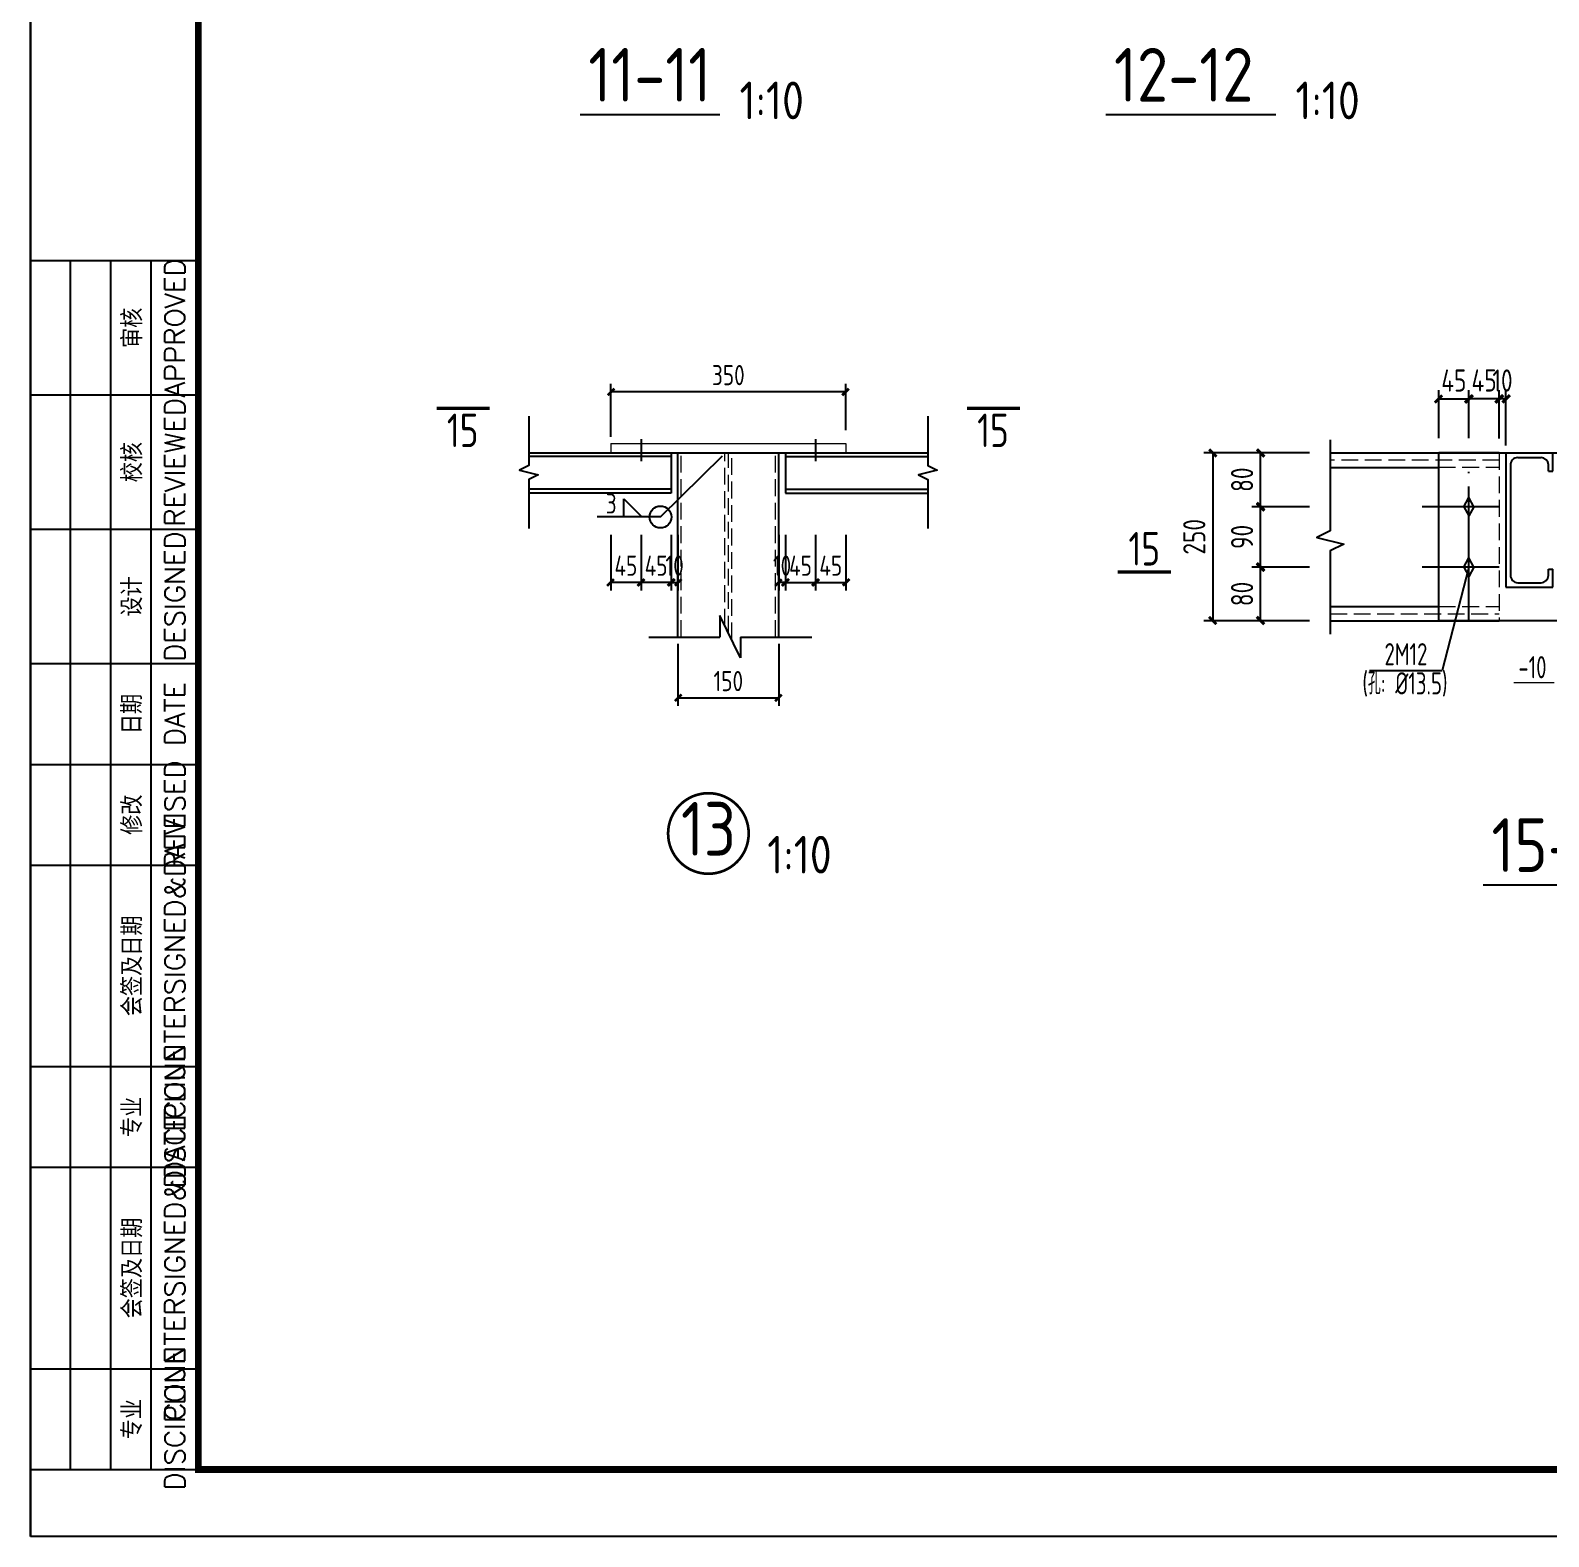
# Model space of a CAD drawing. Header units: millimetres. Extents: x 865974 to 875117, y 41124 to 44891.
# Drawn here: x 869770 to 869996.1, y 41123.6 to 41347.9 of the extents above; entities that cross this region are included whole.
import ezdxf
from ezdxf.enums import TextEntityAlignment as Align

# ---------------------------------------------------------------- set-up
doc = ezdxf.new("R2010")
doc.units = ezdxf.units.MM
doc.header["$LTSCALE"] = 1000
doc.header["$MEASUREMENT"] = 0
doc.linetypes.add('DASH', pattern=[0.35, 0.25, -0.1])
doc.linetypes.add('DOTE', pattern=[2.42, 2, -0.2, 0.02, -0.2])
for name, color, linetype, lineweight in [('1', 4, 'Continuous', 70), ('D3', 62, 'Continuous', 9), ('LZ', 64, 'Continuous', 9), ('数字', 3, 'Continuous', 9)]:
    doc.layers.add(name, color=color, linetype=linetype, lineweight=lineweight)
for name, color, linetype in [('AXIS', 3, 'Continuous'), ('D1', 112, 'Continuous'), ('D2', 6, 'Continuous'), ('DIM', 7, 'Continuous'), ('DOTE', 1, 'DOTE'), ('M_Thin', 7, 'Continuous'), ('PUB_DIM', 3, 'Continuous'), ('文字', 7, 'Continuous'), ('标注', 7, 'Continuous'), ('桩', 6, 'Continuous')]:
    doc.layers.add(name, color=color, linetype=linetype)
doc.styles.add('ECEC_TK', font='txt_l.shx', dxfattribs={"bigfont": 'hztxt_l.shx'})
doc.styles.add('GBHZ', font='gbenor.shx', dxfattribs={"width": 0.9, "bigfont": 'gbcbig.shx'})
doc.dimstyles.new('Y10', dxfattribs={"dimscale": 0, "dimtxt": 3, "dimasz": 0.01, "dimexe": 1.2, "dimexo": 1, "dimgap": 1, "dimtad": 1, "dimdec": 0, "dimlfac": 10, "dimzin": 0, "dimdsep": 46, "dimtxsty": 'GBHZ', "dimblk1": 'DX', "dimblk2": 'DX', "dimsah": 1, "dimcen": 0.09, "dimdle": 1, "dimadec": 0, "dimazin": 0, "dimtfac": 1, "dimtdec": 0, "dimtix": 1, "dimtmove": 2, "dimatfit": 3, "dimldrblk": 'DX', "dimfxl": 0, "dimtolj": 1, "dimtzin": 0, "dimarcsym": 0})
doc.dimstyles.new('Y10(110)', dxfattribs={"dimscale": 1.1, "dimtxt": 3, "dimasz": 0.01, "dimexe": 1.2, "dimexo": 1, "dimgap": 1, "dimtad": 1, "dimdec": 0, "dimlfac": 10, "dimzin": 0, "dimdsep": 46, "dimtxsty": 'GBHZ', "dimblk1": 'DX', "dimblk2": 'DX', "dimsah": 1, "dimcen": 0.09, "dimdle": 1, "dimadec": 0, "dimazin": 0, "dimtfac": 1, "dimtdec": 0, "dimtix": 1, "dimtmove": 2, "dimatfit": 3, "dimldrblk": 'DX', "dimfxl": 0, "dimtolj": 1, "dimtzin": 0, "dimarcsym": 0})

# ---------------------------------------------------------------- blocks, each defined once
blk = doc.blocks.new('DX')
at = {"color": 0, "linetype": 'ByBlock', "const_width": 40}
blk.add_lwpolyline([(-54, -51), (46, 49)], dxfattribs=at)
blk = doc.blocks.new('*D573')
at = {"layer": 'Defpoints', "color": 0, "linetype": 'ByBlock', "transparency": 16777216}
for p in [(869882.41, 41273.78), (869886.91, 41273.78), (869886.91, 41265.69)]:
    blk.add_point(p, dxfattribs=at)
at = {"layer": 'DIM', "color": 0, "linetype": 'ByBlock', "lineweight": -2, "transparency": 16777216}
for p, q in [((869882.41, 41272.78), (869882.41, 41264.49)), ((869886.91, 41272.78), (869886.91, 41264.49)), ((869882.4, 41265.69), (869882.39, 41265.69)), ((869882.41, 41265.69), (869886.91, 41265.69)), ((869886.92, 41265.69), (869886.93, 41265.69))]:
    blk.add_line(p, q, dxfattribs=at)
at = {"layer": 'DIM', "color": 0, "linetype": 'ByBlock', "lineweight": -2, "transparency": 16777216, "xscale": 0.01, "yscale": 0.01, "zscale": 0.01}
blk.add_blockref('DX', (869882.41, 41265.69), dxfattribs=at)
at = {"layer": 'DIM', "color": 0, "linetype": 'ByBlock', "lineweight": -2, "transparency": 16777216, "xscale": 0.01, "yscale": 0.01, "zscale": 0.01, "rotation": 180}
blk.add_blockref('DX', (869886.91, 41265.69), dxfattribs=at)
at = {"layer": 'DIM', "color": 0, "linetype": 'ByBlock', "transparency": 16777216, "insert": (869884.66, 41268.19), "char_height": 3, "attachment_point": 5, "style": 'GBHZ'}
blk.add_mtext('\\A1;45', dxfattribs=at)
blk = doc.blocks.new('*D574')
at = {"layer": 'Defpoints', "color": 0, "linetype": 'ByBlock', "transparency": 16777216}
for p in [(869886.91, 41273.78), (869891.41, 41273.78), (869891.41, 41265.69)]:
    blk.add_point(p, dxfattribs=at)
at = {"layer": 'DIM', "color": 0, "linetype": 'ByBlock', "lineweight": -2, "transparency": 16777216}
for p, q in [((869886.91, 41272.78), (869886.91, 41264.49)), ((869891.41, 41272.78), (869891.41, 41264.49)), ((869886.9, 41265.69), (869886.89, 41265.69)), ((869886.91, 41265.69), (869891.41, 41265.69)), ((869891.42, 41265.69), (869891.43, 41265.69))]:
    blk.add_line(p, q, dxfattribs=at)
at = {"layer": 'DIM', "color": 0, "linetype": 'ByBlock', "lineweight": -2, "transparency": 16777216, "xscale": 0.01, "yscale": 0.01, "zscale": 0.01}
blk.add_blockref('DX', (869886.91, 41265.69), dxfattribs=at)
at = {"layer": 'DIM', "color": 0, "linetype": 'ByBlock', "lineweight": -2, "transparency": 16777216, "xscale": 0.01, "yscale": 0.01, "zscale": 0.01, "rotation": 180}
blk.add_blockref('DX', (869891.41, 41265.69), dxfattribs=at)
at = {"layer": 'DIM', "color": 0, "linetype": 'ByBlock', "transparency": 16777216, "insert": (869889.16, 41268.19), "char_height": 3, "attachment_point": 5, "style": 'GBHZ'}
blk.add_mtext('\\A1;45', dxfattribs=at)
blk = doc.blocks.new('*D575')
at = {"layer": 'Defpoints', "color": 0, "linetype": 'ByBlock', "transparency": 16777216}
for p in [(869881.41, 41273.78), (869882.41, 41273.78), (869881.41, 41265.69)]:
    blk.add_point(p, dxfattribs=at)
at = {"layer": 'DIM', "color": 0, "linetype": 'ByBlock', "lineweight": -2, "transparency": 16777216}
for p, q in [((869881.41, 41272.78), (869881.41, 41264.49)), ((869882.41, 41272.78), (869882.41, 41264.49)), ((869881.4, 41265.69), (869881.39, 41265.69)), ((869882.41, 41265.69), (869881.41, 41265.69)), ((869882.42, 41265.69), (869882.43, 41265.69))]:
    blk.add_line(p, q, dxfattribs=at)
at = {"layer": 'DIM', "color": 0, "linetype": 'ByBlock', "lineweight": -2, "transparency": 16777216, "xscale": 0.01, "yscale": 0.01, "zscale": 0.01}
blk.add_blockref('DX', (869881.41, 41265.69), dxfattribs=at)
at = {"layer": 'DIM', "color": 0, "linetype": 'ByBlock', "lineweight": -2, "transparency": 16777216, "xscale": 0.01, "yscale": 0.01, "zscale": 0.01, "rotation": 180}
blk.add_blockref('DX', (869882.41, 41265.69), dxfattribs=at)
at = {"layer": 'DIM', "color": 0, "linetype": 'ByBlock', "transparency": 16777216, "insert": (869881.91, 41268.19), "char_height": 3, "attachment_point": 5, "style": 'GBHZ'}
blk.add_mtext('\\A1;10', dxfattribs=at)
blk = doc.blocks.new('*D576')
at = {"layer": 'Defpoints', "color": 0, "linetype": 'ByBlock', "transparency": 16777216}
for p in [(869856.41, 41294.06), (869891.41, 41287.37), (869856.41, 41286.36)]:
    blk.add_point(p, dxfattribs=at)
at = {"layer": 'DIM', "color": 0, "linetype": 'ByBlock', "lineweight": -2, "transparency": 16777216}
for p, q in [((869856.41, 41287.36), (869856.41, 41295.26)), ((869891.4, 41294.06), (869856.42, 41294.06)), ((869891.41, 41288.37), (869891.41, 41295.26))]:
    blk.add_line(p, q, dxfattribs=at)
at = {"layer": 'DIM', "color": 0, "linetype": 'ByBlock', "lineweight": -2, "transparency": 16777216, "xscale": 0.01, "yscale": 0.01, "zscale": 0.01, "rotation": 180}
blk.add_blockref('DX', (869856.41, 41294.06), dxfattribs=at)
at = {"layer": 'DIM', "color": 0, "linetype": 'ByBlock', "lineweight": -2, "transparency": 16777216, "xscale": 0.01, "yscale": 0.01, "zscale": 0.01}
blk.add_blockref('DX', (869891.41, 41294.06), dxfattribs=at)
at = {"layer": 'DIM', "color": 0, "linetype": 'ByBlock', "transparency": 16777216, "insert": (869873.91, 41296.56), "char_height": 3, "attachment_point": 5, "style": 'GBHZ'}
blk.add_mtext('\\A1;350', dxfattribs=at)
blk = doc.blocks.new('*D577')
at = {"layer": 'Defpoints', "color": 0, "linetype": 'ByBlock', "transparency": 16777216}
for p in [(869866.41, 41257.55), (869881.41, 41257.55), (869881.41, 41248.5)]:
    blk.add_point(p, dxfattribs=at)
at = {"layer": 'DIM', "color": 0, "linetype": 'ByBlock', "lineweight": -2, "transparency": 16777216}
for p, q in [((869866.41, 41256.55), (869866.41, 41247.3)), ((869881.41, 41256.55), (869881.41, 41247.3)), ((869866.42, 41248.5), (869881.4, 41248.5))]:
    blk.add_line(p, q, dxfattribs=at)
at = {"layer": 'DIM', "color": 0, "linetype": 'ByBlock', "lineweight": -2, "transparency": 16777216, "xscale": 0.01, "yscale": 0.01, "zscale": 0.01, "rotation": 180}
blk.add_blockref('DX', (869866.41, 41248.5), dxfattribs=at)
at = {"layer": 'DIM', "color": 0, "linetype": 'ByBlock', "lineweight": -2, "transparency": 16777216, "xscale": 0.01, "yscale": 0.01, "zscale": 0.01}
blk.add_blockref('DX', (869881.41, 41248.5), dxfattribs=at)
at = {"layer": 'DIM', "color": 0, "linetype": 'ByBlock', "transparency": 16777216, "insert": (869873.91, 41251), "char_height": 3, "attachment_point": 5, "style": 'GBHZ'}
blk.add_mtext('\\A1;150', dxfattribs=at)
blk = doc.blocks.new('*D578')
at = {"layer": 'Defpoints', "color": 0, "linetype": 'ByBlock', "transparency": 16777216}
for p in [(869860.91, 41273.78), (869865.41, 41273.78), (869860.91, 41265.69)]:
    blk.add_point(p, dxfattribs=at)
at = {"layer": 'DIM', "color": 0, "linetype": 'ByBlock', "lineweight": -2, "transparency": 16777216}
for p, q in [((869860.91, 41272.78), (869860.91, 41264.49)), ((869865.41, 41272.78), (869865.41, 41264.49)), ((869860.9, 41265.69), (869860.89, 41265.69)), ((869865.41, 41265.69), (869860.91, 41265.69)), ((869865.42, 41265.69), (869865.43, 41265.69))]:
    blk.add_line(p, q, dxfattribs=at)
at = {"layer": 'DIM', "color": 0, "linetype": 'ByBlock', "lineweight": -2, "transparency": 16777216, "xscale": 0.01, "yscale": 0.01, "zscale": 0.01}
blk.add_blockref('DX', (869860.91, 41265.69), dxfattribs=at)
at = {"layer": 'DIM', "color": 0, "linetype": 'ByBlock', "lineweight": -2, "transparency": 16777216, "xscale": 0.01, "yscale": 0.01, "zscale": 0.01, "rotation": 180}
blk.add_blockref('DX', (869865.41, 41265.69), dxfattribs=at)
at = {"layer": 'DIM', "color": 0, "linetype": 'ByBlock', "transparency": 16777216, "insert": (869863.16, 41268.19), "char_height": 3, "attachment_point": 5, "style": 'GBHZ'}
blk.add_mtext('\\A1;45', dxfattribs=at)
blk = doc.blocks.new('*D579')
at = {"layer": 'Defpoints', "color": 0, "linetype": 'ByBlock', "transparency": 16777216}
for p in [(869856.41, 41273.78), (869860.91, 41273.78), (869856.41, 41265.69)]:
    blk.add_point(p, dxfattribs=at)
at = {"layer": 'DIM', "color": 0, "linetype": 'ByBlock', "lineweight": -2, "transparency": 16777216}
for p, q in [((869856.41, 41272.78), (869856.41, 41264.49)), ((869860.91, 41272.78), (869860.91, 41264.49)), ((869856.4, 41265.69), (869856.39, 41265.69)), ((869860.91, 41265.69), (869856.41, 41265.69)), ((869860.92, 41265.69), (869860.93, 41265.69))]:
    blk.add_line(p, q, dxfattribs=at)
at = {"layer": 'DIM', "color": 0, "linetype": 'ByBlock', "lineweight": -2, "transparency": 16777216, "xscale": 0.01, "yscale": 0.01, "zscale": 0.01}
blk.add_blockref('DX', (869856.41, 41265.69), dxfattribs=at)
at = {"layer": 'DIM', "color": 0, "linetype": 'ByBlock', "lineweight": -2, "transparency": 16777216, "xscale": 0.01, "yscale": 0.01, "zscale": 0.01, "rotation": 180}
blk.add_blockref('DX', (869860.91, 41265.69), dxfattribs=at)
at = {"layer": 'DIM', "color": 0, "linetype": 'ByBlock', "transparency": 16777216, "insert": (869858.66, 41268.19), "char_height": 3, "attachment_point": 5, "style": 'GBHZ'}
blk.add_mtext('\\A1;45', dxfattribs=at)
blk = doc.blocks.new('*D580')
at = {"layer": 'Defpoints', "color": 0, "linetype": 'ByBlock', "transparency": 16777216}
for p in [(869865.41, 41273.78), (869866.41, 41273.78), (869866.41, 41265.69)]:
    blk.add_point(p, dxfattribs=at)
at = {"layer": 'DIM', "color": 0, "linetype": 'ByBlock', "lineweight": -2, "transparency": 16777216}
for p, q in [((869865.41, 41272.78), (869865.41, 41264.49)), ((869866.41, 41272.78), (869866.41, 41264.49)), ((869865.4, 41265.69), (869865.39, 41265.69)), ((869865.41, 41265.69), (869866.41, 41265.69)), ((869866.42, 41265.69), (869866.43, 41265.69))]:
    blk.add_line(p, q, dxfattribs=at)
at = {"layer": 'DIM', "color": 0, "linetype": 'ByBlock', "lineweight": -2, "transparency": 16777216, "xscale": 0.01, "yscale": 0.01, "zscale": 0.01}
blk.add_blockref('DX', (869865.41, 41265.69), dxfattribs=at)
at = {"layer": 'DIM', "color": 0, "linetype": 'ByBlock', "lineweight": -2, "transparency": 16777216, "xscale": 0.01, "yscale": 0.01, "zscale": 0.01, "rotation": 180}
blk.add_blockref('DX', (869866.41, 41265.69), dxfattribs=at)
at = {"layer": 'DIM', "color": 0, "linetype": 'ByBlock', "transparency": 16777216, "insert": (869865.91, 41268.19), "char_height": 3, "attachment_point": 5, "style": 'GBHZ'}
blk.add_mtext('\\A1;10', dxfattribs=at)
blk = doc.blocks.new('*D581')
at = {"layer": 'Defpoints', "color": 0, "linetype": 'ByBlock', "transparency": 16777216}
for p in [(869961.54, 41285.01), (869946.04, 41259.97), (869961.54, 41259.97)]:
    blk.add_point(p, dxfattribs=at)
at = {"layer": 'DIM', "color": 0, "linetype": 'ByBlock', "lineweight": -2, "transparency": 16777216}
for p, q in [((869960.44, 41285.01), (869944.72, 41285.01)), ((869946.04, 41285), (869946.04, 41259.98)), ((869960.44, 41259.97), (869944.72, 41259.97))]:
    blk.add_line(p, q, dxfattribs=at)
at = {"layer": 'DIM', "color": 0, "linetype": 'ByBlock', "lineweight": -2, "transparency": 16777216, "xscale": 0.011, "yscale": 0.011, "zscale": 0.011}
for p, rotation in [((869946.04, 41285.01), 90), ((869946.04, 41259.97), 270)]:
    blk.add_blockref('DX', p, dxfattribs=dict(at, rotation=rotation))
at = {"layer": 'DIM', "color": 0, "linetype": 'ByBlock', "transparency": 16777216, "insert": (869943.29, 41272.49), "char_height": 3.3, "attachment_point": 5, "rotation": 90, "style": 'GBHZ'}
blk.add_mtext('\\A1;250', dxfattribs=at)
blk = doc.blocks.new('*D582')
at = {"layer": 'Defpoints', "color": 0, "linetype": 'ByBlock', "transparency": 16777216}
for p in [(869984.19, 41293.01), (869979.69, 41286.06), (869984.19, 41286.06)]:
    blk.add_point(p, dxfattribs=at)
at = {"layer": 'DIM', "color": 0, "linetype": 'ByBlock', "lineweight": -2, "transparency": 16777216}
for p, q in [((869979.69, 41287.16), (869979.69, 41294.33)), ((869984.19, 41287.16), (869984.19, 41294.33)), ((869979.68, 41293.01), (869979.67, 41293.01)), ((869979.69, 41293.01), (869984.19, 41293.01)), ((869984.2, 41293.01), (869984.21, 41293.01))]:
    blk.add_line(p, q, dxfattribs=at)
at = {"layer": 'DIM', "color": 0, "linetype": 'ByBlock', "lineweight": -2, "transparency": 16777216, "xscale": 0.011, "yscale": 0.011, "zscale": 0.011}
blk.add_blockref('DX', (869979.69, 41293.01), dxfattribs=at)
at = {"layer": 'DIM', "color": 0, "linetype": 'ByBlock', "lineweight": -2, "transparency": 16777216, "xscale": 0.011, "yscale": 0.011, "zscale": 0.011, "rotation": 180}
blk.add_blockref('DX', (869984.19, 41293.01), dxfattribs=at)
at = {"layer": 'DIM', "color": 0, "linetype": 'ByBlock', "transparency": 16777216, "insert": (869981.94, 41295.76), "char_height": 3.3, "attachment_point": 5, "style": 'GBHZ'}
blk.add_mtext('\\A1;45', dxfattribs=at)
blk = doc.blocks.new('*D583')
at = {"layer": 'Defpoints', "color": 0, "linetype": 'ByBlock', "transparency": 16777216}
for p in [(869988.69, 41293.01), (869988.69, 41286.01), (869989.69, 41284.97)]:
    blk.add_point(p, dxfattribs=at)
at = {"layer": 'DIM', "color": 0, "linetype": 'ByBlock', "lineweight": -2, "transparency": 16777216}
for p, q in [((869988.69, 41287.11), (869988.69, 41294.33)), ((869989.69, 41286.07), (869989.69, 41294.33)), ((869988.68, 41293.01), (869988.67, 41293.01)), ((869989.69, 41293.01), (869988.69, 41293.01)), ((869989.7, 41293.01), (869989.71, 41293.01))]:
    blk.add_line(p, q, dxfattribs=at)
at = {"layer": 'DIM', "color": 0, "linetype": 'ByBlock', "lineweight": -2, "transparency": 16777216, "xscale": 0.011, "yscale": 0.011, "zscale": 0.011}
blk.add_blockref('DX', (869988.69, 41293.01), dxfattribs=at)
at = {"layer": 'DIM', "color": 0, "linetype": 'ByBlock', "lineweight": -2, "transparency": 16777216, "xscale": 0.011, "yscale": 0.011, "zscale": 0.011, "rotation": 180}
blk.add_blockref('DX', (869989.69, 41293.01), dxfattribs=at)
at = {"layer": 'DIM', "color": 0, "linetype": 'ByBlock', "transparency": 16777216, "insert": (869989.19, 41295.76), "char_height": 3.3, "attachment_point": 5, "style": 'GBHZ'}
blk.add_mtext('\\A1;10', dxfattribs=at)
blk = doc.blocks.new('*D584')
at = {"layer": 'Defpoints', "color": 0, "linetype": 'ByBlock', "transparency": 16777216}
for p in [(869984.19, 41293.02), (869984.19, 41286.08), (869988.69, 41286.01)]:
    blk.add_point(p, dxfattribs=at)
at = {"layer": 'DIM', "color": 0, "linetype": 'ByBlock', "lineweight": -2, "transparency": 16777216}
for p, q in [((869984.19, 41287.18), (869984.19, 41294.34)), ((869988.69, 41287.11), (869988.69, 41294.34)), ((869984.18, 41293.02), (869984.17, 41293.02)), ((869988.69, 41293.02), (869984.19, 41293.02)), ((869988.7, 41293.02), (869988.71, 41293.02))]:
    blk.add_line(p, q, dxfattribs=at)
at = {"layer": 'DIM', "color": 0, "linetype": 'ByBlock', "lineweight": -2, "transparency": 16777216, "xscale": 0.011, "yscale": 0.011, "zscale": 0.011}
blk.add_blockref('DX', (869984.19, 41293.02), dxfattribs=at)
at = {"layer": 'DIM', "color": 0, "linetype": 'ByBlock', "lineweight": -2, "transparency": 16777216, "xscale": 0.011, "yscale": 0.011, "zscale": 0.011, "rotation": 180}
blk.add_blockref('DX', (869988.69, 41293.02), dxfattribs=at)
at = {"layer": 'DIM', "color": 0, "linetype": 'ByBlock', "transparency": 16777216, "insert": (869986.44, 41295.77), "char_height": 3.3, "attachment_point": 5, "style": 'GBHZ'}
blk.add_mtext('\\A1;45', dxfattribs=at)
blk = doc.blocks.new('*D585')
at = {"layer": 'Defpoints', "color": 0, "linetype": 'ByBlock', "transparency": 16777216}
for p in [(869953.16, 41267.96), (869961.54, 41267.96), (869961.54, 41259.97)]:
    blk.add_point(p, dxfattribs=at)
at = {"layer": 'DIM', "color": 0, "linetype": 'ByBlock', "lineweight": -2, "transparency": 16777216}
for p, q in [((869960.44, 41267.96), (869951.84, 41267.96)), ((869953.16, 41259.98), (869953.16, 41267.95)), ((869960.44, 41259.97), (869951.84, 41259.97))]:
    blk.add_line(p, q, dxfattribs=at)
at = {"layer": 'DIM', "color": 0, "linetype": 'ByBlock', "lineweight": -2, "transparency": 16777216, "xscale": 0.011, "yscale": 0.011, "zscale": 0.011}
for p, rotation in [((869953.16, 41267.96), 90), ((869953.16, 41259.97), 270)]:
    blk.add_blockref('DX', p, dxfattribs=dict(at, rotation=rotation))
at = {"layer": 'DIM', "color": 0, "linetype": 'ByBlock', "transparency": 16777216, "insert": (869950.41, 41263.97), "char_height": 3.3, "attachment_point": 5, "rotation": 90, "style": 'GBHZ'}
blk.add_mtext('\\A1;80', dxfattribs=at)
blk = doc.blocks.new('*D586')
at = {"layer": 'Defpoints', "color": 0, "linetype": 'ByBlock', "transparency": 16777216}
for p in [(869953.16, 41276.97), (869961.54, 41276.97), (869961.54, 41267.96)]:
    blk.add_point(p, dxfattribs=at)
at = {"layer": 'DIM', "color": 0, "linetype": 'ByBlock', "lineweight": -2, "transparency": 16777216}
for p, q in [((869960.44, 41276.97), (869951.84, 41276.97)), ((869953.16, 41267.97), (869953.16, 41276.96)), ((869960.44, 41267.96), (869951.84, 41267.96))]:
    blk.add_line(p, q, dxfattribs=at)
at = {"layer": 'DIM', "color": 0, "linetype": 'ByBlock', "lineweight": -2, "transparency": 16777216, "xscale": 0.011, "yscale": 0.011, "zscale": 0.011}
for p, rotation in [((869953.16, 41276.97), 90), ((869953.16, 41267.96), 270)]:
    blk.add_blockref('DX', p, dxfattribs=dict(at, rotation=rotation))
at = {"layer": 'DIM', "color": 0, "linetype": 'ByBlock', "transparency": 16777216, "insert": (869950.41, 41272.47), "char_height": 3.3, "attachment_point": 5, "rotation": 90, "style": 'GBHZ'}
blk.add_mtext('\\A1;90', dxfattribs=at)
blk = doc.blocks.new('*D587')
at = {"layer": 'Defpoints', "color": 0, "linetype": 'ByBlock', "transparency": 16777216}
for p in [(869953.16, 41285.01), (869961.54, 41285.01), (869961.54, 41276.97)]:
    blk.add_point(p, dxfattribs=at)
at = {"layer": 'DIM', "color": 0, "linetype": 'ByBlock', "lineweight": -2, "transparency": 16777216}
for p, q in [((869960.44, 41285.01), (869951.84, 41285.01)), ((869953.16, 41276.98), (869953.16, 41285)), ((869960.44, 41276.97), (869951.84, 41276.97))]:
    blk.add_line(p, q, dxfattribs=at)
at = {"layer": 'DIM', "color": 0, "linetype": 'ByBlock', "lineweight": -2, "transparency": 16777216, "xscale": 0.011, "yscale": 0.011, "zscale": 0.011}
for p, rotation in [((869953.16, 41285.01), 90), ((869953.16, 41276.97), 270)]:
    blk.add_blockref('DX', p, dxfattribs=dict(at, rotation=rotation))
at = {"layer": 'DIM', "color": 0, "linetype": 'ByBlock', "transparency": 16777216, "insert": (869950.41, 41280.99), "char_height": 3.3, "attachment_point": 5, "rotation": 90, "style": 'GBHZ'}
blk.add_mtext('\\A1;80', dxfattribs=at)
blk = doc.blocks.new('fe')
at = {"layer": 'D2'}
for p, q in [((868173.85, 41251.28, 15.4), (868180.85, 41251.28, 15.4)), ((868173.85, 41251.28, 15.4), (868173.85, 41231.28, 15.4)), ((868180.84, 41248.57, 15.4), (868180.85, 41251.28, 15.4)), ((868174.53, 41249.41, 15.4), (868174.53, 41233.04, 15.4)), ((868175.61, 41250.59, 15.4), (868179.09, 41250.6, 15.4)), ((868180.17, 41248.57, 15.4), (868180.17, 41249.51, 15.4)), ((868180.17, 41248.57, 15.4), (868180.84, 41248.57, 15.4)), ((868180.17, 41233.04, 15.4), (868180.18, 41233.98, 15.4)), ((868180.18, 41233.98, 15.4), (868180.85, 41233.98, 15.4)), ((868180.85, 41231.28, 15.4), (868180.85, 41233.98, 15.4)), ((868173.85, 41231.28, 15.4), (868180.85, 41231.28, 15.4)), ((868175.61, 41231.95, 15.4), (868179.09, 41231.96, 15.4))]:
    blk.add_line(p, q, dxfattribs=at)
for centre, start, end in [((868175.61, 41249.51, 15.4), 89.9549, 185.6464), ((868179.09, 41249.52, 15.4), 359.9549, 89.9549), ((868175.61, 41233.04, 15.4), 179.9549, 269.9549), ((868179.09, 41233.04, 15.4), 269.9549, 359.9549)]:
    blk.add_arc(centre, 1.08, start, end, dxfattribs=at)

msp = doc.modelspace()

# ---------------------------------------------------------------- linework, layer by layer
for p, q in [((869769.986, 41123.604), (869769.986, 41717.604)), ((869769.986, 41717.604), (869769.986, 41123.604)), ((869775.986, 41133.604), (869775.986, 41313.604)), ((869781.986, 41133.604), (869781.986, 41313.604)), ((869787.986, 41133.604), (869787.986, 41313.604)), ((869769.986, 41293.604), (869794.986, 41293.604)), ((869769.986, 41273.604), (869794.986, 41273.604)), ((869769.986, 41253.604), (869794.986, 41253.604)), ((869769.986, 41238.604), (869794.986, 41238.604)), ((869769.986, 41223.604), (869794.986, 41223.604)), ((869769.986, 41193.604), (869794.986, 41193.604)), ((869769.986, 41178.604), (869794.986, 41178.604)), ((869769.986, 41148.604), (869794.986, 41148.604)), ((870610.986, 41123.604), (869769.986, 41123.604))]:
    msp.add_line(p, q)
at = {"color": 0, "const_width": 1}
msp.add_lwpolyline([(870600.986, 41133.604), (869794.986, 41133.604), (869794.986, 41707.604), (870600.986, 41707.604)], close=True, dxfattribs=at)
msp.add_lwpolyline([(869769.986, 41313.604), (869769.986, 41133.604), (869794.986, 41133.604), (869794.986, 41313.604)], close=True)
at = {"linetype": 'ByBlock', "ltscale": 0.5, "const_width": 0.4}
msp.add_lwpolyline([(869864.943, 41228.309, 1), (869876.943, 41228.309, 1)], format="xyb", close=True, dxfattribs=at)
at = {"layer": '1', "const_width": 0.48}
for points in [[(869830.475, 41291.629), (869838.397, 41291.629)], [(869909.434, 41291.629), (869917.356, 41291.629)], [(869939.819, 41267.236), (869931.897, 41267.236)]]:
    msp.add_lwpolyline(points, dxfattribs=at)
at = {"layer": 'D1', "color": 251}
for p, q in [((869863.806, 41275.439), (869873.028, 41284.555)), ((869858.337, 41275.439), (869858.337, 41278.143)), ((869858.337, 41278.143), (869861.042, 41275.439)), ((869863.806, 41275.439), (869854.398, 41275.439)), ((869984.191, 41267.964), (869980.205, 41252.593)), ((869875.748, 41254.469), (869872.671, 41260.79)), ((869872.671, 41260.79), (869872.671, 41257.555)), ((869862.086, 41257.555), (869872.671, 41257.555)), ((869875.748, 41257.555), (869886.355, 41257.555)), ((869875.748, 41257.555), (869875.748, 41254.469)), ((869969.382, 41252.593), (869980.205, 41252.593))]:
    msp.add_line(p, q, dxfattribs=at)
msp.add_circle((869863.806, 41275.439), 1.629, dxfattribs=at)
at = {"layer": 'D2'}
for p, q in [((869860.914, 41287.034), (869860.914, 41283.766)), ((869886.914, 41287.034), (869886.914, 41283.766)), ((869844.214, 41285.006), (869903.613, 41285.006)), ((869865.417, 41285.006), (869865.417, 41279.008)), ((869866.414, 41257.555), (869866.414, 41285.006)), ((869881.414, 41257.555), (869881.414, 41285.006)), ((869882.41, 41285.006), (869882.41, 41279.008)), ((869963.537, 41284.967), (869988.691, 41284.967)), ((869988.691, 41284.967), (869979.691, 41284.967)), ((869865.417, 41284.443), (869844.214, 41284.443)), ((869882.41, 41284.443), (869903.613, 41284.443)), ((869963.537, 41282.826), (869979.691, 41282.826)), ((869865.417, 41279.571), (869844.214, 41279.571)), ((869865.417, 41279.008), (869844.214, 41279.008)), ((869882.41, 41279.571), (869903.613, 41279.571)), ((869882.41, 41279.008), (869903.613, 41279.008)), ((869963.537, 41262.108), (869979.691, 41262.108)), ((869963.537, 41259.967), (869988.691, 41259.967))]:
    msp.add_line(p, q, dxfattribs=at)
at = {"layer": 'D3'}
for p, q in [((869856.414, 41286.358), (869891.414, 41286.358)), ((869856.414, 41286.358), (869856.414, 41285.006)), ((869891.414, 41286.358), (869891.414, 41285.006))]:
    msp.add_line(p, q, dxfattribs=at)
at = {"layer": 'DOTE', "linetype": 'DOTE', "ltscale": 0.01}
for p, q in [((869984.191, 41259.967), (869984.191, 41283.896)), ((869988.691, 41276.967), (869977.239, 41276.967)), ((869988.691, 41267.964), (869977.239, 41267.964))]:
    msp.add_line(p, q, dxfattribs=at)
at = {"layer": 'LZ', "color": 251, "linetype": 'DASH', "ltscale": 0.01}
for p, q in [((869866.914, 41257.555), (869866.914, 41285.006)), ((869873.414, 41259.265), (869873.414, 41285.006)), ((869873.914, 41258.238), (869873.914, 41285.006)), ((869874.414, 41257.211), (869874.414, 41285.006)), ((869880.914, 41257.555), (869880.914, 41285.006)), ((869988.691, 41284.967), (869988.691, 41259.967)), ((869988.691, 41283.896), (869963.537, 41283.896)), ((869979.691, 41282.869), (869988.691, 41282.869)), ((869979.691, 41262.108), (869988.691, 41262.108)), ((869963.537, 41261.037), (869988.691, 41261.037))]:
    msp.add_line(p, q, dxfattribs=at)
at = {"layer": 'M_Thin', "color": 7}
for points in [[(869844.214, 41290.471), (869844.214, 41283.1), (869842.814, 41282.4), (869845.614, 41281.7), (869844.214, 41281), (869844.214, 41273.703)], [(869903.613, 41290.471), (869903.613, 41283.1), (869905.013, 41282.4), (869902.213, 41281.7), (869903.613, 41281), (869903.613, 41273.703)], [(869963.537, 41286.921), (869963.537, 41273.391), (869961.537, 41272.391), (869965.537, 41271.391), (869963.537, 41270.391), (869963.537, 41257.967)]]:
    msp.add_lwpolyline(points, dxfattribs=at)
at = {"layer": '数字'}
msp.add_line((869996.897, 41250.726), (869990.881, 41250.726), dxfattribs=at)
at = {"layer": '文字', "color": 6, "const_width": 0.32}
for points in [[(869851.817, 41335.332), (869872.696, 41335.332)], [(869930.084, 41335.332), (869955.467, 41335.332)], [(869986.288, 41220.626), (870010.504, 41220.626)]]:
    msp.add_lwpolyline(points, dxfattribs=at)
at = {"layer": '标注'}
msp.add_lwpolyline([(869979.691, 41284.967), (870014.691, 41284.967), (870014.691, 41259.967), (869979.691, 41259.967)], close=True, dxfattribs=at)
at = {"layer": '桩'}
for p, q in [((869983.442, 41276.967), (869984.191, 41278.348)), ((869984.939, 41276.967), (869984.191, 41278.348)), ((869983.442, 41276.967), (869984.191, 41275.585)), ((869984.939, 41276.967), (869984.191, 41275.585)), ((869983.442, 41267.964), (869984.191, 41269.345)), ((869984.939, 41267.964), (869984.191, 41269.345)), ((869983.442, 41267.964), (869984.191, 41266.582)), ((869984.939, 41267.964), (869984.191, 41266.582))]:
    msp.add_line(p, q, dxfattribs=at)

# ---------------------------------------------------------------- block references
at = {"layer": '标注'}
msp.add_blockref('fe', (1815.846, 33.687, -15.397), dxfattribs=at)

# ---------------------------------------------------------------- texts
at = {"style": 'ECEC_TK'}
for s, p in [('APPROVED', (869791.486, 41303.604)), ('审核', (869784.986, 41303.604)), ('REVIEWED', (869791.486, 41283.604)), ('校核', (869784.986, 41283.604)), ('DESIGNED', (869791.486, 41263.604)), ('设计', (869784.986, 41263.604)), ('日期', (869784.986, 41246.104)), ('DATE', (869791.486, 41246.104)), ('REVISED', (869791.486, 41231.104)), ('修改', (869784.986, 41231.104)), ('COUNTERSIGNED&DATE', (869791.486, 41208.604)), ('会签及日期', (869784.986, 41208.604)), ('DISCIPLINE', (869791.486, 41186.104)), ('专业', (869784.986, 41186.104)), ('COUNTERSIGNED&DATE', (869791.486, 41163.604)), ('会签及日期', (869784.986, 41163.604)), ('DISCIPLINE', (869791.486, 41141.104)), ('专业', (869784.986, 41141.104))]:
    msp.add_text(s, height=3, rotation=90, dxfattribs=at).set_placement(p, align=Align.MIDDLE)
at = {"layer": 'AXIS', "style": 'GBHZ', "width": 0.8}
for s, p in [('2M12', (869971.608, 41253.359)), ('-10', (869991.544, 41251.415)), ('(孔: %%C13.5)', (869968.313, 41249.015))]:
    msp.add_text(s, height=3.3, dxfattribs=at).set_placement(p)
at = {"layer": 'PUB_DIM', "style": 'GBHZ', "width": 0.9}
for p in [(869832.004, 41285.842), (869910.963, 41285.842), (869933.495, 41268.211)]:
    msp.add_text('15', height=5, dxfattribs=at).set_placement(p)
at = {"layer": '数字', "style": 'GBHZ', "width": 0.9}
msp.add_text('3', height=3, dxfattribs=at).set_placement((869855.665, 41275.947))
at = {"layer": '文字', "color": 6, "style": 'GBHZ'}
for s, height, p in [('11-11', 8, (869853.068, 41337.283)), ('12-12', 8, (869931.335, 41337.283)), ('1:10', 5.6, (869875.576, 41334.662)), ('1:10', 5.6, (869958.346, 41334.662)), ('13', 8, (869866.855, 41225)), ('15-15', 8, (869987.539, 41222.577)), ('1:10', 5.6, (869879.709, 41222.357, -0.009))]:
    msp.add_text(s, height=height, dxfattribs=at).set_placement(p)

# ---------------------------------------------------------------- dimensions: what is measured, and where the dimension line sits
at = {"layer": 'DIM', "linetype": 'ByBlock'}
for base, p1, p2, picture, middle in [((869856.414, 41294.064), (869891.414, 41287.374), (869856.414, 41286.358), '*D576', (869873.914, 41296.564)), ((869866.414, 41265.689), (869865.414, 41273.782), (869866.414, 41273.782), '*D580', (869865.914, 41268.189)), ((869886.914, 41265.689), (869882.414, 41273.782), (869886.914, 41273.782), '*D573', (869884.664, 41268.189)), ((869891.414, 41265.689), (869886.914, 41273.782), (869891.414, 41273.782), '*D574', (869889.164, 41268.189)), ((869881.414, 41248.505), (869866.414, 41257.555), (869881.414, 41257.555), '*D577', (869873.914, 41251.005))]:
    dim = msp.add_linear_dim(base=base, p1=p1, p2=p2, dimstyle='Y10', override={"dimscale": 1}, dxfattribs=at)
    dim.commit()
    dim.dimension.update_dxf_attribs({"geometry": picture, "text_midpoint": middle})
at = {"layer": 'DIM', "color": 6, "linetype": 'ByBlock'}
dim = msp.add_linear_dim(base=(869984.191, 41293.009), p1=(869979.691, 41286.063), p2=(869984.191, 41286.063), dimstyle='Y10(110)', override={"dimtxsty": 'GBHZ'}, dxfattribs=at)
dim.commit()
dim.dimension.update_dxf_attribs({"geometry": '*D582', "text_midpoint": (869981.941, 41295.759)})
for base, p1, p2, angle, picture, middle in [((869984.191, 41293.023), (869988.691, 41286.013), (869984.191, 41286.077), 180, '*D584', (869986.441, 41295.773)), ((869988.691, 41293.009), (869989.691, 41284.967), (869988.691, 41286.013), 180, '*D583', (869989.191, 41295.759)), ((869946.038, 41259.967), (869961.545, 41285.01), (869961.545, 41259.967), 90, '*D581', (869943.288, 41272.488)), ((869953.156, 41285.01), (869961.545, 41276.967), (869961.545, 41285.01), 90, '*D587', (869950.406, 41280.988)), ((869953.156, 41276.967), (869961.545, 41267.964), (869961.545, 41276.967), 90, '*D586', (869950.406, 41272.465)), ((869953.156, 41267.964), (869961.545, 41259.967), (869961.545, 41267.964), 90, '*D585', (869950.406, 41263.965))]:
    dim = msp.add_linear_dim(base=base, p1=p1, p2=p2, angle=angle, dimstyle='Y10(110)', override={"dimtxsty": 'GBHZ'}, dxfattribs=at)
    dim.commit()
    dim.dimension.update_dxf_attribs({"geometry": picture, "text_midpoint": middle})
at = {"layer": 'DIM', "linetype": 'ByBlock'}
for base, p1, p2, picture, middle in [((869856.414, 41265.689), (869860.914, 41273.782), (869856.414, 41273.782), '*D579', (869858.664, 41268.189)), ((869860.914, 41265.689), (869865.414, 41273.782), (869860.914, 41273.782), '*D578', (869863.164, 41268.189)), ((869881.414, 41265.689), (869882.414, 41273.782), (869881.414, 41273.782), '*D575', (869881.914, 41268.189))]:
    dim = msp.add_linear_dim(base=base, p1=p1, p2=p2, angle=180, dimstyle='Y10', override={"dimscale": 1}, dxfattribs=at)
    dim.commit()
    dim.dimension.update_dxf_attribs({"geometry": picture, "text_midpoint": middle})

doc.saveas('drawing.dxf')
